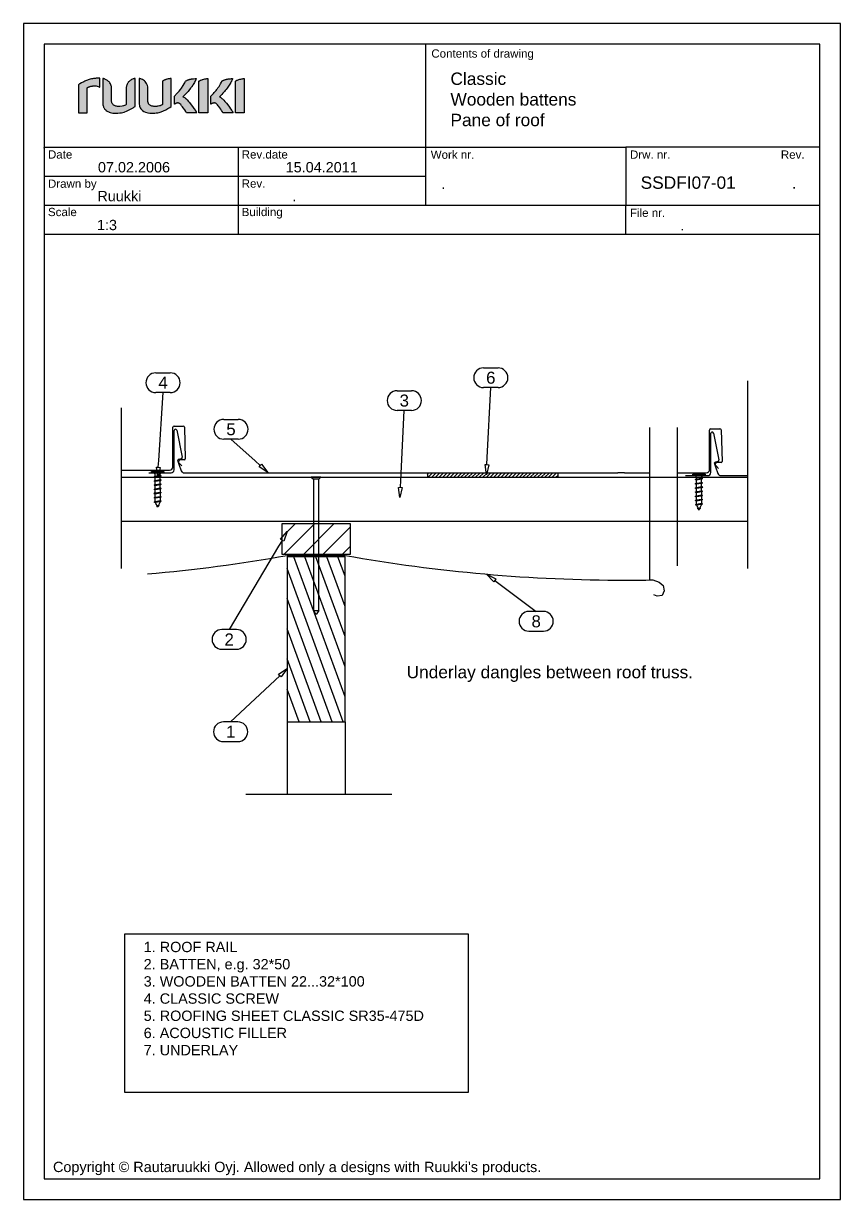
# Model space of a CAD drawing. Extents: x 2509 to 12199, y -2580 to 855.
# Drawn here: x 6350 to 6944, y -855 to 0 of the extents above; entities that cross this region are included whole.
import ezdxf
from ezdxf.enums import TextEntityAlignment as Align

# ---------------------------------------------------------------- set-up
doc = ezdxf.new("R2010")
doc.units = 0
doc.header["$LTSCALE"] = 50
doc.header["$PDSIZE"] = 50
doc.linetypes.add('PKL', pattern=[7, 3, -2, 0, -2])
doc.layers.add('DET_RAAMIT', color=7, linetype='CONTINUOUS')
doc.layers.add('RUUKKI', color=7, linetype='CONTINUOUS')
doc.styles.add('arial', font='ARIAL.TTF')

# ---------------------------------------------------------------- blocks, each defined once
blk = doc.blocks.new('A$C128A7A80')
at = {"layer": 'RUUKKI', "color": 2}
for p, q in [((-118.46, 10.61), (-160.46, 10.61)), ((-160.46, 10.61), (-160.46, -109.39)), ((-118.46, -109.39), (-118.46, 10.61)), ((-160.46, -109.39), (-118.46, -109.39))]:
    blk.add_line(p, q, dxfattribs=at)
at = {"layer": 'RUUKKI', "color": 1}
for p, q in [((-118.46, -91.28), (-155.55, 10.61)), ((-118.46, -69.35), (-147.57, 10.61)), ((-118.46, -47.42), (-139.59, 10.61)), ((-118.46, -25.5), (-131.6, 10.61)), ((-118.46, -3.57), (-123.62, 10.61)), ((-119.85, -109.39), (-160.46, 2.18)), ((-127.83, -109.39), (-160.46, -19.74)), ((-135.82, -109.39), (-160.46, -41.67)), ((-143.8, -109.39), (-160.46, -63.6)), ((-151.78, -109.39), (-160.46, -85.53))]:
    blk.add_line(p, q, dxfattribs=at)
blk = doc.blocks.new('A$C6C7A4F1E')
at = {"layer": 'RUUKKI', "color": 2}
for p, q in [((50, 22), (0, 22)), ((0, 22), (0, 0)), ((50, 0), (50, 22)), ((0, 0), (50, 0))]:
    blk.add_line(p, q, dxfattribs=at)
at = {"layer": 'RUUKKI', "color": 1}
for p, q in [((9.69, 22), (0, 12.31)), ((23.83, 22), (1.83, 0)), ((37.97, 22), (15.97, 0)), ((50, 19.89), (30.11, 0)), ((50, 5.74), (44.26, 0))]:
    blk.add_line(p, q, dxfattribs=at)
blk = doc.blocks.new('A$C0108263C')
at = {"layer": 'RUUKKI', "color": 1}
for points in [[(23, 56.5), (24.5, 58), (17.5, 58), (19, 56.5)], [(23, -39), (21, -42), (19, -39)]]:
    blk.add_lwpolyline(points, dxfattribs=at)
blk.add_lwpolyline([(23, -39), (23, 56.5), (19, 56.5), (19, -39)], close=True, dxfattribs=at)
blk = doc.blocks.new('ruukki_dwg')
at = {"layer": 'RUUKKI'}
for points in [[(-27.9, 99.7), (-27.9, 57.3), (-14.6, 57.3), (-14.6, 95.4), (-14, 95.7), (-13.7, 95.9), (-13.4, 96), (-13.1, 96.2), (-12.8, 96.3), (-12.5, 96.4), (-12.1, 96.6), (-11.5, 96.8), (-11.1, 96.9), (-10.8, 97), (-10.4, 97.1), (-10.1, 97.2), (-9.8, 97.3), (-9.1, 97.5), (-8.4, 97.6), (-7.4, 97.8), (-6.7, 97.9), (-5.8, 98.1), (-4.9, 98.1), (-3.3, 98.1), (-1.1, 98), (0.3, 97.8), (2.3, 97.3), (3.8, 96.6), (4.2, 96.4), (4.3, 96.4), (4.4, 96.4), (4.4, 96.4), (4.4, 109.6), (4.2, 109.7), (3.9, 109.7), (3.7, 109.7), (2.4, 109.7), (1.3, 109.7), (0.1, 109.7), (-1, 109.6), (-2.1, 109.5), (-3.6, 109.4), (-5.1, 109.2), (-6.5, 109), (-7.8, 108.8), (-9.9, 108.3), (-11.5, 107.8), (-13, 107.3), (-14.2, 106.9), (-15.4, 106.4), (-16.9, 105.7), (-18.1, 105.2), (-19.4, 104.5), (-23, 102.6), (-25.5, 101.1), (-26.5, 100.5), (-27.3, 100), (-27.6, 99.9), (-27.9, 99.7)], [(9.1, 109.3), (9.1, 72.2), (9.1, 70.8), (9.3, 69.4), (9.6, 68.1), (10, 66.9), (10.3, 66.1), (10.7, 65.4), (11.1, 64.6), (11.8, 63.6), (12.3, 63), (13.4, 61.8), (14.3, 61), (15.6, 60.1), (16.6, 59.4), (18.1, 58.7), (18.9, 58.3), (20.4, 57.8), (22.1, 57.3), (24.2, 56.9), (26.3, 56.7), (29.3, 56.7), (32, 56.9), (35, 57.2), (37.3, 57.6), (41.4, 58.6), (45.8, 60.2), (49.1, 61.9), (51.7, 63.3), (53, 64), (54.8, 65.1), (56, 65.8), (56.9, 66.4), (57.6, 66.9), (57.8, 67), (57.8, 88.2), (57.8, 109.5), (57.1, 109.3), (56.5, 109.1), (55.8, 108.9), (55.5, 108.8), (54.8, 108.6), (53.9, 108.2), (52.7, 107.7), (51.6, 107), (50.5, 106.3), (49.9, 105.9), (49.2, 105.2), (48.7, 104.8), (48.1, 104.1), (47.6, 103.6), (47.2, 103.1), (46.9, 102.5), (46.5, 102), (46.3, 101.7), (45.9, 100.8), (45.3, 99.2), (45, 98.2), (44.8, 97.1), (44.6, 96), (44.6, 95.3), (44.6, 94.5), (44.6, 69.8), (43.4, 69.2), (42.1, 68.7), (40.4, 68.1), (38.4, 67.6), (34.6, 67.1), (33.3, 67.1), (31.3, 67.2), (29.8, 67.4), (28.7, 67.6), (27.7, 67.9), (26.7, 68.3), (25.4, 69), (24.6, 69.8), (23.7, 70.9), (23.2, 71.7), (22.8, 72.7), (22.5, 73.7), (22.4, 74.3), (22.3, 74.9), (22.3, 75.6), (22.3, 76.2), (22.3, 76.6), (22.3, 94.3), (22.2, 95.5), (22, 97.3), (21.7, 98.4), (21.3, 99.7), (20.6, 101.2), (19.6, 102.9), (19, 103.7), (18.6, 104.1), (17.9, 104.9), (16.9, 105.7), (16.4, 106.1), (15.3, 106.8), (14.1, 107.5), (13.2, 107.9), (12.3, 108.3), (11.4, 108.7), (10.7, 108.9), (10.1, 109.1), (9.7, 109.1), (9.4, 109.2), (9.1, 109.3)], [(64, 109.5), (64, 72.2), (64, 71.3), (64.1, 70.3), (64.4, 68.5), (64.8, 67.3), (65.2, 66.1), (65.8, 65), (66.7, 63.6), (67.7, 62.4), (69.2, 61), (71.2, 59.6), (73.8, 58.3), (77, 57.3), (80.3, 56.8), (83.6, 56.7), (87.5, 56.9), (89.9, 57.2), (92.2, 57.6), (94.3, 58.1), (95.9, 58.5), (97.4, 59), (101, 60.4), (104.3, 62), (107.6, 63.8), (110.6, 65.7), (112.6, 67), (112.6, 109.2), (112.2, 109.2), (111.7, 109.1), (111.2, 109.1), (110.8, 109.1), (110.1, 109), (109.1, 108.8), (108.6, 108.7), (108.1, 108.6), (106.5, 108.2), (105.8, 108.1), (105.1, 107.9), (104.5, 107.7), (104.2, 107.6), (104, 107.5), (103.4, 107.3), (103.1, 107.2), (102.6, 107), (102.2, 106.8), (101.7, 106.6), (100.8, 106.1), (100.3, 105.8), (100, 105.6), (99.7, 105.5), (99.5, 105.3), (99.5, 69.8), (98.9, 69.5), (98, 69.1), (97.3, 68.8), (96.3, 68.4), (95.6, 68.2), (94.6, 67.9), (92.9, 67.5), (91.9, 67.3), (90.7, 67.2), (89.8, 67.1), (88.5, 67.1), (87.2, 67.1), (86.2, 67.2), (85.3, 67.3), (84.4, 67.4), (83.3, 67.7), (82.3, 68), (81.2, 68.5), (80.5, 68.9), (79.8, 69.4), (79.5, 69.7), (78.8, 70.4), (78.4, 71), (78, 71.9), (77.7, 72.6), (77.5, 73.2), (77.3, 74.3), (77.2, 75.2), (77.2, 76.2), (77.2, 76.5), (77.2, 94.5), (77.1, 95.3), (77, 96.8), (76.6, 98.5), (76.3, 99.5), (75.8, 100.8), (75.2, 102), (74.3, 103.3), (73.2, 104.6), (72, 105.7), (70.5, 106.8), (69, 107.7), (67.8, 108.2), (66.6, 108.7), (66, 108.9), (65.3, 109.1), (64.3, 109.4), (64, 109.5)], [(117.3, 82.4), (118, 83.1), (119.1, 84.2), (119.7, 84.9), (120.6, 85.9), (122.5, 88), (124.5, 90.3), (126.3, 92.5), (128, 94.7), (130.5, 98.7), (132, 101.2), (132.9, 103), (133.5, 104.2), (134, 105.3), (134.3, 105.5), (134.8, 105.8), (135.3, 106), (135.9, 106.4), (136.4, 106.6), (137, 106.8), (137.6, 107.1), (138.3, 107.4), (138.7, 107.5), (139, 107.6), (139.5, 107.7), (139.9, 107.9), (140.3, 108), (140.8, 108.1), (141.2, 108.2), (141.7, 108.3), (142.7, 108.5), (143.4, 108.7), (144.2, 108.8), (144.9, 108.8), (145.6, 108.9), (146.3, 109), (148.5, 109.1), (149.8, 109.2), (150.1, 109.2), (150.3, 109.2), (150.3, 109), (150.2, 108.8), (150, 108.3), (149.6, 107.4), (149.3, 106.7), (149, 106), (148.8, 105.7), (147.6, 103.4), (146.8, 101.9), (145.8, 100.3), (145, 99), (143.9, 97.4), (143.1, 96.4), (141.9, 94.7), (139.2, 91.3), (138.1, 89.9), (137.4, 89.1), (136.4, 87.9), (134.3, 85.6), (133.2, 84.5), (132.2, 83.5), (130.8, 82.1), (130.2, 81.6), (130.6, 81.5), (131.4, 81.2), (131.7, 81), (132.4, 80.6), (133.4, 79.9), (134.2, 79.3), (134.4, 79.1), (135.6, 78), (136.6, 76.9), (138.7, 74.6), (140.3, 72.8), (142.9, 69.7), (144.8, 67.1), (146.8, 64.2), (149.1, 60.8), (149.4, 60.4), (150, 59.3), (150.4, 58.6), (150.9, 57.8), (151, 57.5), (151.1, 57.3), (135.7, 57.3), (134.4, 59.4), (132.9, 61.8), (132, 63.2), (129.7, 66.4), (128.3, 68.2), (126.8, 69.9), (125.7, 71), (124.9, 71.6), (124.4, 71.9), (124.1, 72), (123.9, 72.1), (123.8, 72.2), (123.5, 72.2), (123.2, 72.3), (123, 72.3), (122.8, 72.3), (122.6, 72.3), (122.1, 72.3), (121.9, 72.3), (121.6, 72.2), (121.1, 72.1), (120.8, 72), (120.5, 72), (120.4, 71.9), (120.1, 71.8), (119.8, 71.7), (119.6, 71.6), (119.3, 71.5), (119, 71.3), (118.8, 71.2), (118.5, 71), (118.3, 70.9), (117.8, 70.6), (117.8, 70.6), (117.7, 70.5), (117.5, 70.5), (117.3, 70.3), (117.3, 82.4)], [(154.5, 105.3), (155, 105.6), (155.6, 106), (156.2, 106.3), (156.8, 106.6), (157.2, 106.8), (158.7, 107.4), (159.6, 107.7), (160.5, 108), (161.9, 108.3), (163.1, 108.6), (164.2, 108.8), (165.4, 109), (166.6, 109.1), (167.1, 109.1), (167.7, 109.2), (167.7, 57.3), (154.5, 57.3), (154.5, 105.3)], [(172.4, 82.4), (173.8, 83.9), (175.4, 85.6), (176.3, 86.7), (177.5, 88), (178.6, 89.1), (179.6, 90.3), (180.5, 91.4), (181.3, 92.5), (182.1, 93.5), (182.7, 94.3), (183.2, 95), (184.8, 97.4), (186, 99.3), (187, 101.2), (188.3, 103.6), (188.8, 104.8), (189.1, 105.3), (189.2, 105.4), (189.5, 105.6), (189.7, 105.7), (190, 105.9), (190.5, 106.2), (191.2, 106.5), (191.7, 106.7), (192.3, 107), (193, 107.2), (193.7, 107.5), (194.5, 107.7), (194.9, 107.9), (195.4, 108), (195.8, 108.1), (196.3, 108.2), (196.8, 108.3), (197.8, 108.5), (198.5, 108.7), (199.6, 108.8), (200.3, 108.9), (201, 108.9), (201.4, 109), (202.4, 109), (203.6, 109.1), (204, 109.1), (204.8, 109.2), (205.2, 109.2), (205.4, 109.2), (205.3, 109), (205.3, 109), (205.2, 108.8), (205.1, 108.5), (205, 108.3), (204.9, 108), (204.8, 107.7), (204.7, 107.4), (204.5, 107.1), (204.4, 106.7), (204.2, 106.4), (203.7, 105.3), (203.5, 104.9), (203.3, 104.5), (203.1, 104.1), (203, 103.9), (202.8, 103.6), (202.4, 102.8), (202, 102.2), (201.3, 101), (200, 99), (199.2, 97.8), (198.2, 96.4), (196.9, 94.7), (195.5, 92.8), (194.3, 91.3), (193.1, 89.9), (192.1, 88.7), (190.8, 87.2), (188.8, 85.1), (187.8, 84), (186.3, 82.6), (185.8, 82.1), (185.3, 81.6), (186, 81.4), (186.6, 81.1), (187, 81), (187.5, 80.6), (188, 80.2), (188.6, 79.8), (189.2, 79.3), (190.1, 78.4), (192.1, 76.5), (193.8, 74.6), (196.1, 71.9), (197.9, 69.7), (200.7, 65.8), (202.4, 63.5), (204.2, 60.8), (205.3, 58.9), (206.2, 57.3), (190.8, 57.3), (189.9, 58.8), (188.5, 61), (187.4, 62.7), (185.8, 65.1), (184.4, 66.9), (183.4, 68.2), (182.4, 69.3), (181.3, 70.4), (180.4, 71.3), (179.8, 71.8), (179.2, 72), (178.6, 72.2), (178, 72.3), (177.6, 72.3), (176.9, 72.3), (176.4, 72.2), (175.7, 72), (175.1, 71.8), (174.7, 71.6), (174.1, 71.3), (173.5, 71), (173.1, 70.8), (172.7, 70.5), (172.4, 70.4), (172.4, 70.3), (172.4, 82.4)], [(209.6, 105.3), (210.1, 105.6), (210.7, 106), (211.3, 106.3), (211.9, 106.6), (212.8, 107), (213.8, 107.4), (214.7, 107.7), (216.3, 108.2), (217.6, 108.5), (219.3, 108.8), (220.5, 109), (221.5, 109.1), (222.4, 109.1), (222.8, 109.2), (222.8, 57.3), (209.6, 57.3), (209.6, 105.3)]]:
    blk.add_lwpolyline(points, dxfattribs=at)
blk = doc.blocks.new('A$C43BA0A33')
at = {"layer": 'RUUKKI', "color": 7}
for p, q in [((37.67, 7.57), (37.67, 36.17)), ((38.5, 37), (45.17, 37)), ((46, 36.19), (46.67, 13.21)), ((42.06, 10.26), (44.17, 8.25)), ((46.07, 12.56), (42.88, 12.44)), ((0, 5), (35.1, 5))]:
    blk.add_line(p, q, dxfattribs=at)
for centre, radius, start, end in [((38.5, 36.17), 0.825, 90, 180), ((45.17, 36.17), 0.825, 1.33902, 90), ((42.93, 11.18), 1.26, 92.27654, 226.33902), ((46.04, 13.19), 0.631, 272.27654, 1.94873), ((35.1, 7.57), 2.57, 270, 360)]:
    blk.add_arc(centre, radius, start, end, dxfattribs=at)
blk = doc.blocks.new('A$C01091761')
at = {"layer": 'RUUKKI', "color": 7}
for p, q in [((-3.76, 25.71), (0.3, 6.13)), ((-5.68, 1.05), (-5.68, 25.51)), ((-5.68, -3.02), (-5.68, 1.05)), ((-3.06, 3.31), (-2.24, 1.05)), ((-0.45, 4.99), (-2.35, 4.59)), ((-2.24, 1.05), (-0.48, -3.78)), ((-23.99, -5.25), (-7.91, -5.25)), ((1.62, -5.25), (158.6, -5.25)), ((158.6, -5.25), (316.93, -5.25)), ((321.9, -5.25), (340.08, -5.25))]:
    blk.add_line(p, q, dxfattribs=at)
for centre, radius, start, end in [((-4.71, 25.51), 0.971, 11.7258, 180), ((-2.15, 3.64), 0.971, 101.81119, 200), ((-0.65, 5.94), 0.971, 281.81119, 11.7258), ((-7.91, -3.02), 2.23, 270, 0), ((1.62, -3.02), 2.23, 200, 270)]:
    blk.add_arc(centre, radius, start, end, dxfattribs=at)
blk = doc.blocks.new('A$C05A31E69')
at = {"layer": 'RUUKKI'}
blk.add_line((46.53, 3), (41.56, 3), dxfattribs=at)
blk.add_blockref('A$C01091761', (-275.37, 8.25), dxfattribs=at)
blk = doc.blocks.new('A$C05D26CB1')
at = {"layer": 'RUUKKI', "color": 7}
for p, q in [((43.64, 2.57), (43.64, 31.17)), ((44.47, 32), (51.14, 32)), ((51.96, 31.19), (52.64, 8.21)), ((20, 0), (41.07, 0)), ((48.03, 5.26), (50.14, 3.25)), ((52.04, 7.56), (48.85, 7.44))]:
    blk.add_line(p, q, dxfattribs=at)
for centre, radius, start, end in [((44.47, 31.17), 0.825, 90, 180), ((51.14, 31.17), 0.825, 1.33902, 90), ((41.07, 2.57), 2.57, 270, 360), ((48.9, 6.18), 1.26, 92.27654, 226.33902), ((52.01, 8.19), 0.631, 272.27654, 1.94873)]:
    blk.add_arc(centre, radius, start, end, dxfattribs=at)
blk = doc.blocks.new('A$C60D131F8')
at = {"layer": 'RUUKKI', "color": 7}
for p, q in [((-3.76, 25.71), (0.3, 6.13)), ((-5.68, 1.05), (-5.68, 25.51)), ((-5.68, -3.02), (-5.68, 1.05)), ((-3.06, 3.31), (-2.24, 1.05)), ((-0.45, 4.99), (-2.35, 4.59)), ((-2.24, 1.05), (-0.48, -3.78)), ((-23.99, -5.25), (-7.91, -5.25)), ((1.62, -5.25), (21.12, -5.25))]:
    blk.add_line(p, q, dxfattribs=at)
for centre, radius, start, end in [((-4.71, 25.51), 0.971, 11.7258, 180), ((-2.15, 3.64), 0.971, 101.81119, 200), ((-0.65, 5.94), 0.971, 281.81119, 11.7258), ((-7.91, -3.02), 2.23, 270, 0), ((1.62, -3.02), 2.23, 200, 270)]:
    blk.add_arc(centre, radius, start, end, dxfattribs=at)
blk = doc.blocks.new('A$C1D601ADD')
at = {"layer": 'RUUKKI', "color": 1}
for p, q in [((7.83, -5.44), (7.83, -3.23)), ((7.83, -8.49), (7.83, -6.28)), ((11.64, -4.9), (11.64, -2.7)), ((11.64, -7.95), (11.64, -5.74)), ((7.83, -11.53), (7.83, -9.32)), ((11.64, -11), (11.64, -8.79))]:
    blk.add_line(p, q, dxfattribs=at)
for points in [[(5.23, 1), (14.23, 1), (14.23, 0), (5.23, 0)], [(12.34, -2.17), (11.83, -2.67), (7.64, -3.25), (7.06, -2.92), (7.64, -2.42), (11.83, -1.83)], [(12.34, -5.21), (11.83, -5.72), (7.64, -6.3), (7.06, -5.97), (7.64, -5.46), (11.83, -4.88)], [(12.34, -8.26), (11.83, -8.76), (7.64, -9.35), (7.06, -9.01), (7.64, -8.51), (11.83, -7.93)], [(12.34, -11.31), (11.83, -11.81), (7.64, -12.4), (7.06, -12.06), (7.64, -11.56), (11.83, -10.97)], [(12.34, -14.36), (11.83, -14.86), (7.64, -15.45), (7.06, -15.11), (7.64, -14.61), (11.83, -14.02)], [(12.34, -17.4), (11.83, -17.91), (7.64, -18.49), (7.06, -18.16), (7.64, -17.65), (11.83, -17.07)], [(12.34, -20.45), (11.83, -20.95), (7.71, -21.53), (7.12, -21.2), (7.71, -20.69), (11.83, -20.12)], [(10.82, -23.71), (10.46, -24.07), (9.18, -24.25), (8.76, -24.01), (9.18, -23.65), (10.46, -23.47)]]:
    blk.add_lwpolyline(points, close=True, dxfattribs=at)
for points in [[(9.03, 1.01), (8.83, 1.66, 0.08871), (6.43, 1, 0.082321)], [(13.04, 1, 0.08871), (10.63, 1.66), (10.43, 1.01)], [(7.83, -2.39), (7.83, -1, 0.414214), (6.83, 0)], [(11.64, -1.86), (11.64, -1, -0.414214), (12.64, 0)], [(8.01, -20.65, -0.048189), (7.83, -18.74), (7.83, -18.47)], [(9.12, -23.7), (8.8, -23.03, -0.041911), (8.21, -21.46)], [(11.38, -21.02, -0.053388), (10.67, -23.03), (10.46, -23.47)], [(11.64, -17.93), (11.64, -18.74, -0.035659), (11.54, -20.16, -0.035659)]]:
    blk.add_lwpolyline(points, format="xyb", dxfattribs=at)
for points in [[(7.83, -9.32), (7.83, -9.41)], [(7.83, -14.58), (7.83, -12.37)], [(7.83, -17.63), (7.83, -15.42)], [(11.64, -8.88), (11.64, -8.79)], [(11.64, -11.84), (11.64, -14.05)], [(11.64, -14.89), (11.64, -17.1)], [(7.83, -18.74), (7.83, -18.47)], [(9.73, -25), (9.37, -24.23)], [(10.15, -24.12), (9.73, -25)], [(11.64, -17.93), (11.64, -18.74)]]:
    blk.add_lwpolyline(points, dxfattribs=at)
blk = doc.blocks.new('A$C784A639F')
at = {"layer": 'RUUKKI', "color": 1}
for p, q in [((-161.57, -1.12), (-160.65, -0.2)), ((-66.57, -0.2), (-161.57, -0.2)), ((-161.57, -0.2), (-161.57, -3.2)), ((-161.57, -3.2), (-66.57, -3.2)), ((-161, -3.2), (-158, -0.2)), ((-158.35, -3.2), (-155.35, -0.2)), ((-155.7, -3.2), (-152.7, -0.2)), ((-153.05, -3.2), (-150.05, -0.2)), ((-150.39, -3.2), (-147.39, -0.2)), ((-147.74, -3.2), (-144.74, -0.2)), ((-145.09, -3.2), (-142.09, -0.2)), ((-142.44, -3.2), (-139.44, -0.2)), ((-139.79, -3.2), (-136.79, -0.2)), ((-137.14, -3.2), (-134.14, -0.2)), ((-134.48, -3.2), (-131.48, -0.2)), ((-131.83, -3.2), (-128.83, -0.2)), ((-129.18, -3.2), (-126.18, -0.2)), ((-126.53, -3.2), (-123.53, -0.2)), ((-123.88, -3.2), (-120.88, -0.2)), ((-121.23, -3.2), (-118.23, -0.2)), ((-118.57, -3.2), (-115.57, -0.2)), ((-115.92, -3.2), (-112.92, -0.2)), ((-113.27, -3.2), (-110.27, -0.2)), ((-110.62, -3.2), (-107.62, -0.2)), ((-107.97, -3.2), (-104.97, -0.2)), ((-105.32, -3.2), (-102.32, -0.2)), ((-102.66, -3.2), (-99.66, -0.2)), ((-100.01, -3.2), (-97.01, -0.2)), ((-97.36, -3.2), (-94.36, -0.2)), ((-94.71, -3.2), (-91.71, -0.2)), ((-92.06, -3.2), (-89.06, -0.2)), ((-89.41, -3.2), (-86.41, -0.2)), ((-86.75, -3.2), (-83.75, -0.2)), ((-84.1, -3.2), (-81.1, -0.2)), ((-81.45, -3.2), (-78.45, -0.2)), ((-78.8, -3.2), (-75.8, -0.2)), ((-76.15, -3.2), (-73.15, -0.2)), ((-73.5, -3.2), (-70.5, -0.2)), ((-70.84, -3.2), (-67.84, -0.2)), ((-68.19, -3.2), (-66.57, -1.58)), ((-66.57, -3.2), (-66.57, -0.2))]:
    blk.add_line(p, q, dxfattribs=at)
blk = doc.blocks.new('A$C5DC1080E')
at = {"layer": 'RUUKKI', "color": 2}
for p, q in [((-21, 121), (21, 121)), ((244.78, 103.17), (249.53, 101.5)), ((249.53, 101.5), (252.21, 99.15)), ((252.96, 95.2), (251.57, 91.77)), ((252.21, 99.15), (252.96, 95.2)), ((248.04, 91.35), (245.58, 92.42)), ((251.57, 91.77), (248.04, 91.35))]:
    blk.add_line(p, q, dxfattribs=at)
for centre, start, end in [((-225, 1268), 275.04245, 280.0849), ((225, 1268), 259.9151, 264.95755), ((225, 1268), 264.95755, 270), ((225, 1268), 270, 270.97295)]:
    blk.add_arc(centre, 1165, start, end, dxfattribs=at)
blk = doc.blocks.new('A$C2AD80F09')
at = {"layer": 'RUUKKI', "color": 1}
for p, q in [((4.5, -5.44), (4.5, -3.23)), ((4.5, -8.49), (4.5, -6.28)), ((8.31, -4.9), (8.31, -2.7)), ((8.31, -7.95), (8.31, -5.74)), ((4.5, -11.53), (4.5, -9.32)), ((8.31, -11), (8.31, -8.79))]:
    blk.add_line(p, q, dxfattribs=at)
for points in [[(1.9, 1), (10.9, 1), (10.9, 0), (1.9, 0)], [(9, -2.17), (8.5, -2.67), (4.31, -3.25), (3.72, -2.92), (4.31, -2.42), (8.5, -1.83)], [(9, -5.21), (8.5, -5.72), (4.31, -6.3), (3.72, -5.97), (4.31, -5.46), (8.5, -4.88)], [(9, -8.26), (8.5, -8.76), (4.31, -9.35), (3.72, -9.01), (4.31, -8.51), (8.5, -7.93)], [(9, -11.31), (8.5, -11.81), (4.31, -12.4), (3.72, -12.06), (4.31, -11.56), (8.5, -10.97)], [(9, -14.36), (8.5, -14.86), (4.31, -15.45), (3.72, -15.11), (4.31, -14.61), (8.5, -14.02)], [(9, -17.4), (8.5, -17.91), (4.31, -18.49), (3.72, -18.16), (4.31, -17.65), (8.5, -17.07)], [(9, -20.45), (8.5, -20.95), (4.38, -21.53), (3.79, -21.2), (4.38, -20.69), (8.5, -20.12)], [(7.49, -23.71), (7.13, -24.07), (5.85, -24.25), (5.43, -24.01), (5.85, -23.65), (7.13, -23.47)]]:
    blk.add_lwpolyline(points, close=True, dxfattribs=at)
for points in [[(5.7, 1.01), (5.5, 1.66, 0.08871), (3.1, 1, 0.082321)], [(9.7, 1, 0.08871), (7.3, 1.66), (7.1, 1.01)], [(4.5, -2.39), (4.5, -1, 0.414214), (3.5, 0)], [(8.31, -1.86), (8.31, -1, -0.414214), (9.31, 0)], [(4.68, -20.65, -0.048189), (4.5, -18.74), (4.5, -18.47)], [(5.79, -23.7), (5.46, -23.03, -0.041911), (4.88, -21.46)], [(8.04, -21.02, -0.053388), (7.34, -23.03), (7.13, -23.47)], [(8.31, -17.93), (8.31, -18.74, -0.035659), (8.2, -20.16, -0.035659)]]:
    blk.add_lwpolyline(points, format="xyb", dxfattribs=at)
for points in [[(4.5, -9.32), (4.5, -9.41)], [(4.5, -14.58), (4.5, -12.37)], [(4.5, -17.63), (4.5, -15.42)], [(8.31, -8.88), (8.31, -8.79)], [(8.31, -11.84), (8.31, -14.05)], [(8.31, -14.89), (8.31, -17.1)], [(4.5, -18.74), (4.5, -18.47)], [(6.4, -25), (6.03, -24.23)], [(6.82, -24.12), (6.4, -25)], [(8.31, -17.93), (8.31, -18.74)]]:
    blk.add_lwpolyline(points, dxfattribs=at)

msp = doc.modelspace()

# ---------------------------------------------------------------- hatches: boundary and pattern name
at = {"layer": 'RUUKKI'}
h = msp.add_hatch(color=256, dxfattribs=at)
h.paths.add_polyline_path([(6389.89, -44.61), (6389.89, -65), (6396.25, -65), (6396.25, -46.65), (6396.53, -46.5), (6396.68, -46.44), (6396.83, -46.37), (6396.98, -46.3), (6397.14, -46.24), (6397.29, -46.18), (6397.45, -46.11), (6397.77, -46), (6397.93, -45.94), (6398.1, -45.89), (6398.26, -45.84), (6398.42, -45.8), (6398.59, -45.75), (6398.92, -45.66), (6399.25, -45.59), (6399.74, -45.5), (6400.05, -45.45), (6400.51, -45.39), (6400.93, -45.36), (6401.68, -45.35), (6402.74, -45.41), (6403.42, -45.49), (6404.4, -45.74), (6405.13, -46.07), (6405.32, -46.19), (6405.37, -46.2), (6405.41, -46.2), (6405.41, -46.19), (6405.41, -39.83), (6405.29, -39.82), (6405.17, -39.8), (6405.05, -39.8), (6404.46, -39.8), (6403.89, -39.8), (6403.34, -39.81), (6402.81, -39.84), (6402.3, -39.87), (6401.56, -39.94), (6400.85, -40.02), (6400.17, -40.12), (6399.53, -40.25), (6398.52, -40.48), (6397.76, -40.7), (6397.02, -40.95), (6396.46, -41.15), (6395.89, -41.38), (6395.14, -41.7), (6394.6, -41.95), (6393.94, -42.29), (6392.22, -43.22), (6391.01, -43.92), (6390.52, -44.21), (6390.14, -44.44), (6390.01, -44.53)])
h.paths.add_polyline_path([(6407.65, -39.99), (6407.65, -57.81), (6407.68, -58.51), (6407.76, -59.16), (6407.9, -59.79), (6408.09, -60.39), (6408.25, -60.76), (6408.42, -61.12), (6408.61, -61.47), (6408.95, -61.95), (6409.18, -62.26), (6409.71, -62.82), (6410.14, -63.21), (6410.78, -63.67), (6411.28, -63.98), (6411.99, -64.33), (6412.35, -64.49), (6413.11, -64.76), (6413.89, -64.98), (6414.9, -65.16), (6415.92, -65.26), (6417.38, -65.26), (6418.69, -65.2), (6420.13, -65.04), (6421.22, -64.86), (6423.19, -64.35), (6425.28, -63.57), (6426.89, -62.8), (6428.14, -62.13), (6428.78, -61.76), (6429.63, -61.26), (6430.22, -60.88), (6430.63, -60.62), (6430.97, -60.39), (6431.07, -60.32), (6431.07, -50.12), (6431.07, -39.91), (6430.75, -39.99), (6430.43, -40.07), (6430.12, -40.17), (6429.96, -40.22), (6429.66, -40.33), (6429.2, -40.5), (6428.63, -40.78), (6428.07, -41.09), (6427.55, -41.44), (6427.3, -41.63), (6426.94, -41.94), (6426.71, -42.15), (6426.39, -42.49), (6426.19, -42.73), (6426, -42.98), (6425.82, -43.24), (6425.65, -43.5), (6425.57, -43.64), (6425.35, -44.07), (6425.06, -44.83), (6424.91, -45.32), (6424.81, -45.83), (6424.74, -46.36), (6424.72, -46.73), (6424.71, -47.1), (6424.71, -58.99), (6424.14, -59.27), (6423.52, -59.53), (6422.72, -59.8), (6421.73, -60.05), (6419.91, -60.29), (6419.27, -60.29), (6418.33, -60.24), (6417.62, -60.14), (6417.08, -60.04), (6416.59, -59.89), (6416.13, -59.71), (6415.52, -59.36), (6415.09, -59), (6414.66, -58.47), (6414.43, -58.06), (6414.25, -57.6), (6414.11, -57.09), (6414.06, -56.81), (6414.03, -56.52), (6414, -56.21), (6413.99, -55.89), (6413.98, -55.73), (6413.98, -47.19), (6413.96, -46.63), (6413.85, -45.75), (6413.74, -45.25), (6413.54, -44.61), (6413.21, -43.88), (6412.7, -43.06), (6412.41, -42.7), (6412.21, -42.46), (6411.88, -42.12), (6411.41, -41.72), (6411.16, -41.53), (6410.63, -41.17), (6410.09, -40.85), (6409.65, -40.64), (6409.2, -40.45), (6408.75, -40.29), (6408.44, -40.19), (6408.12, -40.1), (6407.97, -40.06), (6407.81, -40.02)])
h.paths.add_polyline_path([(6434.05, -39.91), (6434.05, -57.81), (6434.06, -58.28), (6434.1, -58.73), (6434.25, -59.59), (6434.42, -60.19), (6434.65, -60.76), (6434.92, -61.29), (6435.35, -61.95), (6435.84, -62.55), (6436.54, -63.21), (6437.51, -63.88), (6438.75, -64.49), (6440.29, -64.98), (6441.91, -65.23), (6443.5, -65.27), (6445.34, -65.18), (6446.53, -65.04), (6447.63, -64.86), (6448.65, -64.62), (6449.41, -64.41), (6450.14, -64.17), (6451.85, -63.5), (6453.46, -62.71), (6455.03, -61.86), (6456.47, -60.98), (6457.45, -60.32), (6457.45, -40.05), (6457.22, -40.06), (6457, -40.07), (6456.73, -40.09), (6456.58, -40.1), (6456.21, -40.15), (6455.77, -40.22), (6455.51, -40.27), (6455.25, -40.32), (6454.48, -40.49), (6454.15, -40.58), (6453.84, -40.66), (6453.55, -40.76), (6453.41, -40.8), (6453.27, -40.85), (6453.01, -40.94), (6452.88, -40.99), (6452.64, -41.08), (6452.41, -41.18), (6452.19, -41.28), (6451.73, -41.52), (6451.5, -41.66), (6451.36, -41.75), (6451.23, -41.83), (6451.11, -41.91), (6451.11, -58.99), (6450.83, -59.14), (6450.39, -59.34), (6450.08, -59.47), (6449.6, -59.65), (6449.28, -59.75), (6448.79, -59.89), (6447.97, -60.09), (6447.49, -60.17), (6446.87, -60.25), (6446.44, -60.29), (6445.84, -60.29), (6445.2, -60.27), (6444.74, -60.24), (6444.3, -60.19), (6443.88, -60.13), (6443.35, -60.01), (6442.87, -59.85), (6442.32, -59.61), (6442.02, -59.43), (6441.66, -59.16), (6441.49, -59.01), (6441.19, -58.67), (6441, -58.38), (6440.78, -57.97), (6440.65, -57.61), (6440.57, -57.36), (6440.47, -56.83), (6440.42, -56.39), (6440.39, -55.91), (6440.39, -55.75), (6440.39, -47.1), (6440.37, -46.73), (6440.32, -46.01), (6440.14, -45.16), (6439.99, -44.68), (6439.75, -44.07), (6439.45, -43.5), (6439.01, -42.86), (6438.5, -42.26), (6437.93, -41.73), (6437.17, -41.18), (6436.48, -40.78), (6435.9, -40.5), (6435.3, -40.27), (6435, -40.17), (6434.68, -40.07), (6434.21, -39.95)])
h.paths.add_polyline_path([(6459.7, -52.92), (6460.02, -52.61), (6460.54, -52.05), (6460.83, -51.73), (6461.29, -51.23), (6462.18, -50.25), (6463.15, -49.12), (6464, -48.07), (6464.82, -46.99), (6466.05, -45.1), (6466.74, -43.87), (6467.21, -43), (6467.48, -42.44), (6467.74, -41.91), (6467.88, -41.81), (6468.09, -41.68), (6468.33, -41.55), (6468.63, -41.39), (6468.87, -41.28), (6469.14, -41.17), (6469.45, -41.04), (6469.78, -40.92), (6469.96, -40.86), (6470.14, -40.8), (6470.34, -40.74), (6470.54, -40.68), (6470.76, -40.62), (6470.97, -40.56), (6471.2, -40.51), (6471.43, -40.45), (6471.92, -40.36), (6472.26, -40.3), (6472.6, -40.25), (6472.95, -40.21), (6473.3, -40.17), (6473.64, -40.15), (6474.7, -40.08), (6475.31, -40.06), (6475.46, -40.05), (6475.57, -40.05), (6475.53, -40.15), (6475.5, -40.25), (6475.41, -40.48), (6475.22, -40.91), (6475.08, -41.23), (6474.92, -41.57), (6474.84, -41.74), (6474.27, -42.83), (6473.87, -43.53), (6473.41, -44.3), (6472.99, -44.96), (6472.49, -45.69), (6472.11, -46.21), (6471.52, -47.01), (6470.23, -48.66), (6469.69, -49.31), (6469.35, -49.71), (6468.87, -50.27), (6467.85, -51.37), (6467.34, -51.9), (6466.87, -52.37), (6466.16, -53.05), (6465.9, -53.3), (6466.07, -53.34), (6466.47, -53.5), (6466.63, -53.58), (6466.97, -53.78), (6467.41, -54.1), (6467.8, -54.43), (6467.91, -54.52), (6468.47, -55.05), (6468.97, -55.56), (6470, -56.65), (6470.76, -57.53), (6471.98, -59.05), (6472.91, -60.3), (6473.87, -61.66), (6474.99, -63.32), (6475.11, -63.52), (6475.42, -64.04), (6475.6, -64.35), (6475.83, -64.76), (6475.89, -64.88), (6475.95, -65), (6468.54, -65), (6467.91, -63.96), (6467.19, -62.82), (6466.76, -62.16), (6465.65, -60.59), (6465, -59.76), (6464.26, -58.96), (6463.73, -58.43), (6463.36, -58.11), (6463.09, -57.95), (6462.98, -57.9), (6462.86, -57.86), (6462.8, -57.84), (6462.68, -57.82), (6462.54, -57.8), (6462.42, -57.78), (6462.35, -57.78), (6462.22, -57.78), (6462.02, -57.79), (6461.89, -57.8), (6461.76, -57.82), (6461.5, -57.87), (6461.38, -57.9), (6461.24, -57.94), (6461.17, -57.97), (6461.03, -58.02), (6460.88, -58.08), (6460.81, -58.12), (6460.66, -58.18), (6460.52, -58.25), (6460.39, -58.32), (6460.27, -58.39), (6460.15, -58.46), (6459.95, -58.58), (6459.86, -58.63), (6459.8, -58.66), (6459.7, -58.73)])
h.paths.add_polyline_path([(6477.58, -41.91), (6477.82, -41.75), (6478.12, -41.57), (6478.38, -41.43), (6478.67, -41.28), (6478.88, -41.18), (6479.61, -40.89), (6480.02, -40.76), (6480.46, -40.62), (6481.11, -40.45), (6481.71, -40.32), (6482.22, -40.23), (6482.82, -40.14), (6483.41, -40.09), (6483.64, -40.07), (6483.92, -40.05), (6483.92, -65), (6477.58, -65)])
h.paths.add_polyline_path([(6486.17, -52.92), (6486.86, -52.21), (6487.61, -51.4), (6488.08, -50.88), (6488.65, -50.25), (6489.15, -49.68), (6489.62, -49.12), (6490.07, -48.58), (6490.47, -48.07), (6490.83, -47.6), (6491.14, -47.19), (6491.4, -46.84), (6492.14, -45.73), (6492.71, -44.79), (6493.22, -43.87), (6493.82, -42.72), (6494.08, -42.17), (6494.21, -41.91), (6494.26, -41.87), (6494.43, -41.76), (6494.49, -41.72), (6494.63, -41.64), (6494.89, -41.5), (6495.22, -41.34), (6495.48, -41.23), (6495.77, -41.11), (6496.08, -40.98), (6496.43, -40.86), (6496.81, -40.74), (6497.01, -40.68), (6497.22, -40.62), (6497.44, -40.56), (6497.67, -40.51), (6497.9, -40.45), (6498.39, -40.36), (6498.73, -40.3), (6499.25, -40.23), (6499.6, -40.19), (6499.94, -40.16), (6500.11, -40.15), (6500.6, -40.11), (6501.17, -40.08), (6501.4, -40.07), (6501.78, -40.06), (6501.93, -40.05), (6502.04, -40.05), (6502.01, -40.15), (6501.98, -40.25), (6501.93, -40.36), (6501.88, -40.48), (6501.82, -40.62), (6501.76, -40.75), (6501.69, -40.91), (6501.63, -41.06), (6501.55, -41.23), (6501.47, -41.39), (6501.21, -41.92), (6501.13, -42.1), (6501.04, -42.28), (6500.95, -42.46), (6500.88, -42.58), (6500.81, -42.71), (6500.59, -43.1), (6500.43, -43.39), (6500.07, -43.99), (6499.46, -44.96), (6499.08, -45.51), (6498.58, -46.21), (6497.99, -47.01), (6497.27, -47.94), (6496.7, -48.66), (6496.16, -49.31), (6495.65, -49.9), (6495.03, -50.61), (6494.06, -51.63), (6493.57, -52.14), (6492.89, -52.8), (6492.63, -53.05), (6492.37, -53.3), (6492.7, -53.39), (6493.01, -53.54), (6493.18, -53.62), (6493.43, -53.78), (6493.7, -53.96), (6493.97, -54.18), (6494.27, -54.43), (6494.7, -54.82), (6495.65, -55.78), (6496.47, -56.65), (6497.59, -57.97), (6498.44, -59.05), (6499.81, -60.9), (6500.6, -62.03), (6501.46, -63.32), (6501.99, -64.2), (6502.42, -65), (6495.01, -65), (6494.59, -64.29), (6493.92, -63.22), (6493.37, -62.39), (6492.6, -61.26), (6491.96, -60.38), (6491.47, -59.76), (6491, -59.22), (6490.46, -58.68), (6490.04, -58.28), (6489.72, -58.03), (6489.45, -57.9), (6489.14, -57.82), (6488.88, -57.78), (6488.69, -57.78), (6488.36, -57.8), (6488.1, -57.84), (6487.78, -57.92), (6487.5, -58.02), (6487.28, -58.12), (6487, -58.25), (6486.73, -58.39), (6486.51, -58.52), (6486.33, -58.63), (6486.19, -58.71), (6486.17, -58.73)])
h.paths.add_polyline_path([(6504.09, -41.91), (6504.33, -41.75), (6504.62, -41.57), (6504.88, -41.43), (6505.18, -41.28), (6505.61, -41.08), (6506.11, -40.89), (6506.52, -40.76), (6507.29, -40.54), (6507.92, -40.39), (6508.72, -40.23), (6509.33, -40.14), (6509.8, -40.1), (6510.25, -40.07), (6510.43, -40.05), (6510.43, -65), (6504.09, -65)])

# ---------------------------------------------------------------- linework, layer by layer
at = {"layer": 'RUUKKI', "color": 2}
for p, q in [((6365, -90), (6788, -90)), ((6506, -90), (6506, -153.24)), ((6642.5, -132), (6642.5, -90)), ((6365, -111), (6642.5, -111)), ((6365, -132), (6788, -132)), ((6365, -153.24), (6929, -153.24))]:
    msp.add_line(p, q, dxfattribs=at)
at = {"layer": 'RUUKKI', "color": 1}
for p, q in [((6446.19, -253.99), (6456.69, -253.99)), ((6684.49, -250.31), (6694.99, -250.31)), ((6689.74, -264.68), (6684.49, -264.68)), ((6687.19, -315.58), (6689.74, -264.68)), ((6694.99, -264.68), (6689.74, -264.68)), ((6451.44, -268.35), (6446.19, -268.35)), ((6448.33, -317.65), (6451.44, -268.35)), ((6456.69, -268.35), (6451.44, -268.35)), ((6621.61, -266.95), (6632.11, -266.95)), ((6626.86, -281.31), (6621.61, -281.31)), ((6624.31, -332.21), (6626.86, -281.31)), ((6632.11, -281.31), (6626.86, -281.31)), ((6495.6, -287.85), (6506.1, -287.85)), ((6500.85, -302.21), (6495.6, -302.21)), ((6518.44, -318.01), (6500.85, -302.21)), ((6506.1, -302.21), (6500.85, -302.21)), ((6686.94, -320.57), (6687.19, -315.58)), ((6446.71, -322.67), (6448.02, -322.64)), ((6447.55, -330.12), (6446.71, -322.67)), ((6449.31, -322.83), (6447.55, -330.12)), ((6448.02, -322.64), (6448.33, -317.65)), ((6448.02, -322.64), (6449.31, -322.83)), ((6522.16, -321.35), (6518.44, -318.01)), ((6521.37, -322.4), (6522.16, -321.35)), ((6527.74, -326.37), (6521.37, -322.4)), ((6522.16, -321.35), (6523.11, -320.46)), ((6523.11, -320.46), (6527.74, -326.37)), ((6685.64, -320.62), (6686.94, -320.57)), ((6686.57, -328.06), (6685.64, -320.62)), ((6688.24, -320.75), (6686.57, -328.06)), ((6686.94, -320.57), (6688.24, -320.75)), ((6624.06, -337.2), (6624.31, -332.21)), ((6622.76, -337.25), (6624.06, -337.2)), ((6623.69, -344.69), (6622.76, -337.25)), ((6625.36, -337.38), (6623.69, -344.69)), ((6624.06, -337.2), (6625.36, -337.38)), ((6537.99, -375.8), (6535.43, -380.1)), ((6536.92, -375.03), (6541.81, -369.35)), ((6537.99, -375.8), (6536.92, -375.03)), ((6539.16, -376.36), (6537.99, -375.8)), ((6541.81, -369.35), (6539.16, -376.36)), ((6535.43, -380.1), (6499.54, -440.6)), ((6691.85, -405.93), (6686.72, -400.46)), ((6686.72, -400.46), (6693.41, -403.84)), ((6692.72, -404.95), (6691.85, -405.93)), ((6693.41, -403.84), (6692.72, -404.95)), ((6692.72, -404.95), (6722.75, -427.45)), ((6722.75, -427.45), (6717.5, -427.45)), ((6728, -427.45), (6722.75, -427.45)), ((6499.54, -440.6), (6494.29, -440.6)), ((6504.79, -440.6), (6499.54, -440.6)), ((6717.5, -441.82), (6728, -441.82)), ((6494.29, -454.96), (6504.79, -454.96)), ((6535.48, -473.16), (6541.75, -469.04)), ((6541.75, -469.04), (6537.26, -475.05)), ((6536.29, -474.18), (6500.6, -507.77)), ((6536.29, -474.18), (6535.48, -473.16)), ((6537.26, -475.05), (6536.29, -474.18)), ((6500.6, -507.77), (6495.35, -507.77)), ((6505.85, -507.77), (6500.6, -507.77)), ((6541.75, -507.72), (6541.75, -560.33)), ((6583.75, -507.72), (6583.75, -560.33)), ((6495.35, -522.13), (6505.85, -522.13))]:
    msp.add_line(p, q, dxfattribs=at)
at = {"layer": 'RUUKKI', "color": 1, "linetype": 'PKL'}
for p, q in [((6876.48, -259.9), (6876.48, -396.33)), ((6420.98, -279.42), (6420.98, -396.33)), ((6805.22, -293.65), (6805.22, -404.33)), ((6825.22, -293.65), (6825.22, -394.33)), ((6511.75, -560.33), (6617.84, -560.33))]:
    msp.add_line(p, q, dxfattribs=at)
at = {"layer": 'RUUKKI', "color": 5}
for p, q in [((6420.98, -329.72), (6876.48, -329.72)), ((6420.98, -361.72), (6876.48, -361.72))]:
    msp.add_line(p, q, dxfattribs=at)
at = {"layer": 'RUUKKI', "color": 2}
for points in [[(6350, -855), (6944, -855), (6944, 0), (6350, 0)], [(6365, -840), (6929, -840), (6929, -15), (6365, -15)], [(6788, -90), (6788, -132), (6929, -132), (6929, -90)]]:
    msp.add_lwpolyline(points, close=True, dxfattribs=at)
for points in [[(6642.5, -90), (6642.5, -15)], [(6788, -153.24), (6788, -132.02)]]:
    msp.add_lwpolyline(points, dxfattribs=at)
at = {"layer": 'RUUKKI', "color": 5}
msp.add_lwpolyline([(6423.77, -661.87), (6673.23, -661.87), (6673.23, -777.23), (6423.77, -777.23)], close=True, dxfattribs=at)
at = {"layer": 'RUUKKI', "color": 1}
for centre, start, end in [((6446.19, -261.17), 90, 270), ((6456.69, -261.17), 270, 90), ((6684.49, -257.5), 90, 270), ((6694.99, -257.5), 270, 90), ((6621.61, -274.13), 90, 270), ((6632.11, -274.13), 270, 90), ((6495.6, -295.03), 90, 270), ((6506.1, -295.03), 270, 90), ((6717.5, -434.64), 90, 270), ((6728, -434.64), 270, 90), ((6494.29, -447.78), 90, 270), ((6504.79, -447.78), 270, 90), ((6495.35, -514.95), 90, 270), ((6505.85, -514.95), 270, 90)]:
    msp.add_arc(centre, 7.18, start, end, dxfattribs=at)
at = {"layer": 'RUUKKI', "color": 2}
msp.add_point((6365, -90.38), dxfattribs=at)

# ---------------------------------------------------------------- block references
at = {"layer": 'RUUKKI', "ltscale": 70, "xscale": 0.4808491020012298, "yscale": 0.4808491020012298, "zscale": 0.4808491020009115}
msp.add_blockref('ruukki_dwg', (6403.29, -92.54), dxfattribs=at)
at = {"layer": 'RUUKKI'}
for name, p in [('A$C43BA0A33', (6420.98, -329.72)), ('A$C05A31E69', (6740.52, -329.72)), ('A$C05D26CB1', (6805.22, -326.72)), ('A$C60D131F8', (6855.36, -323.47)), ('A$C2AD80F09', (6441.16, -326.72)), ('A$C784A639F', (6805.22, -326.72)), ('A$C1D601ADD', (6831.37, -328.72)), ('A$C5DC1080E', (6562.75, -507.72))]:
    msp.add_blockref(name, p, dxfattribs=at)
at = {"layer": 'RUUKKI', "color": 0}
for name, p in [('A$C0108263C', (6541.75, -387.72)), ('A$C6C7A4F1E', (6537.75, -385.72)), ('A$C128A7A80', (6702.21, -398.33))]:
    msp.add_blockref(name, p, dxfattribs=at)

# ---------------------------------------------------------------- texts
at = {"layer": 'DET_RAAMIT', "color": 3, "insert": (6798.69, -111.18), "char_height": 9, "width": 79.4642, "attachment_point": 1, "style": 'arial'}
msp.add_mtext('{\\C2;SSDFI07-01}', dxfattribs=at)
at = {"layer": 'RUUKKI', "color": 1, "style": 'arial'}
for s, p in [('Contents of drawing', (6646.52, -24.79)), ('Date', (6367.77, -98.2)), ('Rev.date', (6508.63, -98.18)), ('Work nr.', (6646.08, -98.35)), ('Drw. nr.', (6790.95, -98.31)), ('Rev.', (6900.66, -98.32)), ('Drawn by', (6367.77, -119.42)), ('Rev.', (6508.63, -119.34)), ('Scale', (6367.77, -140.03)), ('Building', (6508.63, -140.02)), ('File nr.', (6790.95, -140.58))]:
    msp.add_text(s, height=6, dxfattribs=at).set_placement(p)
at = {"layer": 'RUUKKI', "color": 2, "style": 'arial'}
for s, p in [('07.02.2006', (6404.09, -108.24)), ('15.04.2011', (6540.59, -108.24)), ('Ruukki', (6403.7, -129.21)), ('1:3', (6403.39, -150.24))]:
    msp.add_text(s, height=7.5, dxfattribs=at).set_placement(p)
for s, p in [('6', (6689.74, -257.5)), ('4', (6451.44, -261.17)), ('3', (6626.86, -274.13)), ('5', (6500.85, -295.03)), ('8', (6722.75, -434.64)), ('2', (6499.54, -447.78)), ('1', (6500.6, -514.95))]:
    msp.add_text(s, height=8.75, dxfattribs=at).set_placement(p, align=Align.MIDDLE)
at = {"layer": 'RUUKKI', "color": 2, "width": 275.2633, "attachment_point": 1, "style": 'arial'}
for s, insert, char_height in [('Classic\\PWooden battens\\PPane of roof', (6660.42, -35.63), 9), ('Underlay dangles between roof truss.', (6628.54, -467.02), 9), ('1. ROOF RAIL\\P2. BATTEN, e.g. 32*50\\P3. WOODEN BATTEN 22...32*100\\P4. CLASSIC SCREW\\P5. ROOFING SHEET CLASSIC SR35-475D\\P6. ACOUSTIC FILLER\\P7. UNDERLAY', (6437.38, -667.66), 7.5)]:
    msp.add_mtext(s, dxfattribs=dict(at, insert=insert, char_height=char_height))
at = {"layer": 'RUUKKI', "color": 3, "attachment_point": 1, "style": 'arial'}
for insert, char_height, width in [((6653.74, -112.84), 7.5, 101.7471), ((6908.47, -111.18), 9, 16.2996), ((6545.53, -121.71), 7.5, 63.7006), ((6827.53, -142.95), 7.5, 63.7006)]:
    msp.add_mtext('{\\C2;.}', dxfattribs=dict(at, insert=insert, char_height=char_height, width=width))
at = {"layer": 'RUUKKI', "color": 1, "insert": (6371.45, -827.58), "char_height": 7.5, "width": 360.6761, "attachment_point": 1, "style": 'arial'}
msp.add_mtext("Copyright © Rautaruukki Oyj. Allowed only a designs with Ruukki's products.", dxfattribs=at)

doc.saveas('drawing.dxf')
